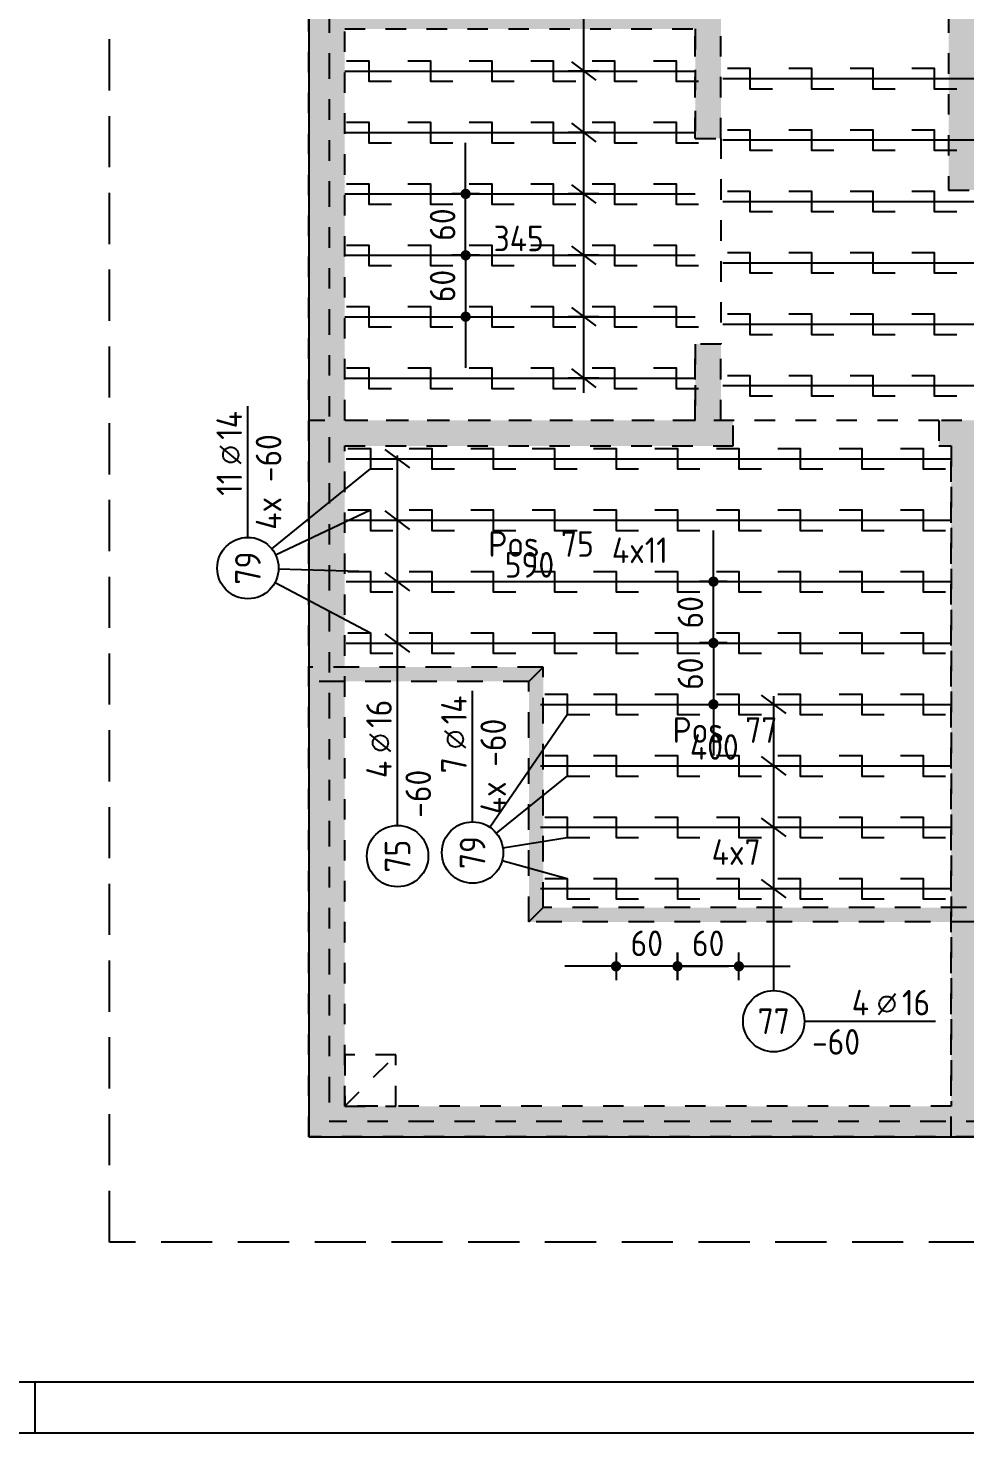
# Model space of a CAD drawing. Extents: x -59 to 99, y -34 to 56.
# Drawn here: x 49.92 to 54.49, y 0 to 6.86 of the extents above; entities that cross this region are included whole.
import ezdxf
from ezdxf.enums import TextEntityAlignment as Align

# ---------------------------------------------------------------- set-up
doc = ezdxf.new("R2010")
doc.units = 0
doc.header["$LTSCALE"] = 0.5
for name, pattern in [('AUSGEZOGEN', [1000.01, 1000, 0.01]), ('DIVIDE2', [0.625, 0.25, -0.125, 0, -0.125, 0, -0.125]), ('DOT', [0.175, 0.05, -0.125]), ('HIDDEN2', [0.187, 0.125, -0.062]), ('PUNKT', [0.175, 0.05, -0.125]), ('STRICHLINIE', [0.75, 0.5, -0.25]), ('VERDECKT', [0.375, 0.25, -0.125])]:
    doc.linetypes.add(name, pattern=pattern)
for name, color, linetype in [('AFB', 7, 'Continuous'), ('BETON', 7, 'Continuous'), ('DETAIL', 7, 'Continuous'), ('DRUEBER', 7, 'Continuous'), ('grau_dunkel', 7, 'Continuous'), ('grau_hell', 7, 'Continuous'), ('MASSE', 7, 'Continuous'), ('RAHMEN', 7, 'Continuous'), ('RND', 7, 'Continuous'), ('SCHRAFF', 7, 'Continuous'), ('VERDECKT', 7, 'Continuous'), ('Versprung oberseitig', 7, 'Continuous')]:
    doc.layers.add(name, color=color, linetype=linetype)
doc.layers.add('NOPLOT', color=7, linetype='Continuous', plot=False)
doc.styles.add('txt', font='isocp.shx')
doc.dimstyles.new('DOT_I', dxfattribs={"dimscale": 0.5, "dimtxt": 0.25, "dimasz": 0.25, "dimexe": 0.1, "dimexo": 0.3, "dimgap": 0.1, "dimtad": 1, "dimdec": 3, "dimzin": 3, "dimtxsty": 'txt', "dimblk": 'DOT', "dimblk1": 'DOT', "dimblk2": 'DOT', "dimsah": 1, "dimcen": 0.1, "dimse1": 1, "dimse2": 1, "dimazin": 0, "dimtfac": 1, "dimtdec": 4, "dimtix": 1, "dimtmove": 2, "dimatfit": 3, "dimfxl": 0, "dimtvp": 1, "dimtolj": 1, "dimtzin": 0, "dimarcsym": 0})

# ---------------------------------------------------------------- blocks, each defined once
blk = doc.blocks.new('lei_gre')
at = {"layer": 'RND', "color": 7, "linetype": 'Continuous'}
for p, q in [((0, 0.15), (0, -0.15)), ((-0.09, -0.12), (0.09, 0.12))]:
    blk.add_line(p, q, dxfattribs=at)
blk = doc.blocks.new('RND_LEI')
at = {"layer": 'RND', "color": 7, "linetype": 'Continuous'}
blk.add_line((1.022, 0.066), (1.19, 0.27), dxfattribs=at)
for centre, radius in [((0, 0), 0.3), ((1.106, 0.168), 0.075)]:
    blk.add_circle(centre, radius, dxfattribs=at)
at = {"layer": 'RND', "color": 7, "linetype": 'Continuous', "style": 'txt'}
blk.add_attdef('ANZ', text='', height=0.25, dxfattribs=at).set_placement((0.931, 0.057), align=Align.RIGHT)
for tag, p in [('DUM', (1.253, 0.057)), ('ABSTD', (1.674, 0.057)), ('POSTXT', (0.374, -0.327))]:
    blk.add_attdef(tag, p, '', height=0.25, dxfattribs=at)
blk.add_attdef('POSL', text='', height=0.25, dxfattribs=at).set_placement((0, 0), align=Align.MIDDLE)
blk = doc.blocks.new('DOT')
at = {"layer": 'MASSE', "color": 7, "linetype": 'Continuous'}
for p, q in [((0, 0), (-1, 0)), ((0, 0.54), (0, -0.54))]:
    blk.add_line(p, q, dxfattribs=at)
at = {"layer": 'MASSE', "color": 7, "linetype": 'Continuous', "const_width": 0.2}
blk.add_lwpolyline([(-0.1, 0, 1), (0.1, 0, 1)], format="xyb", close=True, dxfattribs=at)
blk = doc.blocks.new('*D94')
at = {"layer": 'Defpoints', "color": 0, "linetype": 'AUSGEZOGEN', "transparency": 16777216}
for p in [(52.0523, 6.0524), (52.0523, 6.0524), (52.0523, 5.7524)]:
    blk.add_point(p, dxfattribs=at)
at = {"layer": 'MASSE', "color": 0, "linetype": 'AUSGEZOGEN', "lineweight": -2, "transparency": 16777216}
for p, q in [((52.0523, 6.1774), (52.0523, 6.3024)), ((52.0523, 5.7524), (52.0523, 6.0524)), ((52.0523, 5.6274), (52.0523, 5.5024))]:
    blk.add_line(p, q, dxfattribs=at)
at = {"layer": 'MASSE', "color": 0, "linetype": 'AUSGEZOGEN', "lineweight": -2, "transparency": 16777216, "xscale": 0.125, "yscale": 0.125, "zscale": 0.125}
for p, rotation in [((52.0523, 6.0524), 270), ((52.0523, 5.7524), 90)]:
    blk.add_blockref('DOT', p, dxfattribs=dict(at, rotation=rotation))
at = {"layer": 'MASSE', "color": 0, "linetype": 'AUSGEZOGEN', "transparency": 16777216, "insert": (51.9398, 5.9024), "char_height": 0.125, "attachment_point": 5, "rotation": 90, "style": 'txt'}
blk.add_mtext('\\A1;60', dxfattribs=at)
blk = doc.blocks.new('*D95')
at = {"layer": 'Defpoints', "color": 0, "linetype": 'AUSGEZOGEN', "transparency": 16777216}
for p in [(52.0523, 5.7524), (52.0523, 5.4524), (52.0523, 5.4524)]:
    blk.add_point(p, dxfattribs=at)
at = {"layer": 'MASSE', "color": 0, "linetype": 'AUSGEZOGEN', "lineweight": -2, "transparency": 16777216}
for p, q in [((52.0523, 5.8774), (52.0523, 6.0024)), ((52.0523, 5.7524), (52.0523, 5.4524)), ((52.0523, 5.3274), (52.0523, 5.2024))]:
    blk.add_line(p, q, dxfattribs=at)
at = {"layer": 'MASSE', "color": 0, "linetype": 'AUSGEZOGEN', "lineweight": -2, "transparency": 16777216, "xscale": 0.125, "yscale": 0.125, "zscale": 0.125}
for p, rotation in [((52.0523, 5.7524), 270), ((52.0523, 5.4524), 90)]:
    blk.add_blockref('DOT', p, dxfattribs=dict(at, rotation=rotation))
at = {"layer": 'MASSE', "color": 0, "linetype": 'AUSGEZOGEN', "transparency": 16777216, "insert": (51.9398, 5.6024), "char_height": 0.125, "attachment_point": 5, "rotation": 90, "style": 'txt'}
blk.add_mtext('\\A1;60', dxfattribs=at)
blk = doc.blocks.new('*D98')
at = {"layer": 'Defpoints', "color": 0, "linetype": 'AUSGEZOGEN', "transparency": 16777216}
for p in [(53.2628, 4.1586), (53.2628, 4.1586), (53.2628, 3.8586)]:
    blk.add_point(p, dxfattribs=at)
at = {"layer": 'MASSE', "color": 0, "linetype": 'AUSGEZOGEN', "lineweight": -2, "transparency": 16777216}
for p, q in [((53.2628, 4.2836), (53.2628, 4.4086)), ((53.2628, 3.8586), (53.2628, 4.1586)), ((53.2628, 3.7336), (53.2628, 3.6086))]:
    blk.add_line(p, q, dxfattribs=at)
at = {"layer": 'MASSE', "color": 0, "linetype": 'AUSGEZOGEN', "lineweight": -2, "transparency": 16777216, "xscale": 0.125, "yscale": 0.125, "zscale": 0.125}
for p, rotation in [((53.2628, 4.1586), 270), ((53.2628, 3.8586), 90)]:
    blk.add_blockref('DOT', p, dxfattribs=dict(at, rotation=rotation))
at = {"layer": 'MASSE', "color": 0, "linetype": 'AUSGEZOGEN', "transparency": 16777216, "insert": (53.1503, 4.0086), "char_height": 0.125, "attachment_point": 5, "rotation": 90, "style": 'txt'}
blk.add_mtext('\\A1;60', dxfattribs=at)
blk = doc.blocks.new('*D99')
at = {"layer": 'Defpoints', "color": 0, "linetype": 'AUSGEZOGEN', "transparency": 16777216}
for p in [(53.2628, 3.8586), (53.2628, 3.5586), (53.2628, 3.5586)]:
    blk.add_point(p, dxfattribs=at)
at = {"layer": 'MASSE', "color": 0, "linetype": 'AUSGEZOGEN', "lineweight": -2, "transparency": 16777216}
for p, q in [((53.2628, 3.9836), (53.2628, 4.1086)), ((53.2628, 3.8586), (53.2628, 3.5586)), ((53.2628, 3.4336), (53.2628, 3.3086))]:
    blk.add_line(p, q, dxfattribs=at)
at = {"layer": 'MASSE', "color": 0, "linetype": 'AUSGEZOGEN', "lineweight": -2, "transparency": 16777216, "xscale": 0.125, "yscale": 0.125, "zscale": 0.125}
for p, rotation in [((53.2628, 3.8586), 270), ((53.2628, 3.5586), 90)]:
    blk.add_blockref('DOT', p, dxfattribs=dict(at, rotation=rotation))
at = {"layer": 'MASSE', "color": 0, "linetype": 'AUSGEZOGEN', "transparency": 16777216, "insert": (53.1503, 3.7086), "char_height": 0.125, "attachment_point": 5, "rotation": 90, "style": 'txt'}
blk.add_mtext('\\A1;60', dxfattribs=at)
blk = doc.blocks.new('*D102')
at = {"layer": 'Defpoints', "color": 0, "linetype": 'AUSGEZOGEN', "transparency": 16777216}
for p in [(52.7872, 2.2792), (52.7872, 2.2792), (53.0872, 2.2792)]:
    blk.add_point(p, dxfattribs=at)
at = {"layer": 'MASSE', "color": 0, "linetype": 'AUSGEZOGEN', "lineweight": -2, "transparency": 16777216}
for p, q in [((52.6622, 2.2792), (52.5372, 2.2792)), ((53.0872, 2.2792), (52.7872, 2.2792)), ((53.2122, 2.2792), (53.3372, 2.2792))]:
    blk.add_line(p, q, dxfattribs=at)
at = {"layer": 'MASSE', "color": 0, "linetype": 'AUSGEZOGEN', "lineweight": -2, "transparency": 16777216, "xscale": 0.125, "yscale": 0.125, "zscale": 0.125}
blk.add_blockref('DOT', (52.7872, 2.2792), dxfattribs=at)
at = {"layer": 'MASSE', "color": 0, "linetype": 'AUSGEZOGEN', "lineweight": -2, "transparency": 16777216, "xscale": 0.125, "yscale": 0.125, "zscale": 0.125, "rotation": 180}
blk.add_blockref('DOT', (53.0872, 2.2792), dxfattribs=at)
at = {"layer": 'MASSE', "color": 0, "linetype": 'AUSGEZOGEN', "transparency": 16777216, "insert": (52.9372, 2.3917), "char_height": 0.125, "attachment_point": 5, "style": 'txt'}
blk.add_mtext('\\A1;60', dxfattribs=at)
blk = doc.blocks.new('*D103')
at = {"layer": 'Defpoints', "color": 0, "linetype": 'AUSGEZOGEN', "transparency": 16777216}
for p in [(53.0872, 2.2792), (53.0872, 2.2792), (53.3872, 2.2792)]:
    blk.add_point(p, dxfattribs=at)
at = {"layer": 'MASSE', "color": 0, "linetype": 'AUSGEZOGEN', "lineweight": -2, "transparency": 16777216}
for p, q in [((52.9622, 2.2792), (52.8372, 2.2792)), ((53.3872, 2.2792), (53.0872, 2.2792)), ((53.5122, 2.2792), (53.6372, 2.2792))]:
    blk.add_line(p, q, dxfattribs=at)
at = {"layer": 'MASSE', "color": 0, "linetype": 'AUSGEZOGEN', "lineweight": -2, "transparency": 16777216, "xscale": 0.125, "yscale": 0.125, "zscale": 0.125}
blk.add_blockref('DOT', (53.0872, 2.2792), dxfattribs=at)
at = {"layer": 'MASSE', "color": 0, "linetype": 'AUSGEZOGEN', "lineweight": -2, "transparency": 16777216, "xscale": 0.125, "yscale": 0.125, "zscale": 0.125, "rotation": 180}
blk.add_blockref('DOT', (53.3872, 2.2792), dxfattribs=at)
at = {"layer": 'MASSE', "color": 0, "linetype": 'AUSGEZOGEN', "transparency": 16777216, "insert": (53.2372, 2.3917), "char_height": 0.125, "attachment_point": 5, "style": 'txt'}
blk.add_mtext('\\A1;60', dxfattribs=at)
blk = doc.blocks.new('A0-19-5')
at = {"layer": 'RAHMEN', "color": 5}
blk.add_line((2, 0.5), (137.4, 0.5), dxfattribs=at)
at = {"layer": 'RAHMEN', "color": 7}
blk.add_line((99.9, 0), (99.9, 0.5), dxfattribs=at)
at = {"layer": 'RAHMEN', "color": 7, "linetype": 'Continuous'}
blk.add_line((0, 0), (137.9, 0), dxfattribs=at)

msp = doc.modelspace()

# ---------------------------------------------------------------- hatches: boundary and pattern name
at = {"layer": 'grau_hell'}
h = msp.add_hatch(color=9, dxfattribs=at)
h.paths.add_polyline_path([(58.074, 6.57106), (57.874, 6.77106), (57.874, 2.56606), (57.944, 2.49606), (58.074, 2.62606)])
h.paths.add_polyline_path([(52.43149, 2.56606), (52.36149, 2.49606), (57.944, 2.49606), (57.874, 2.56606)])
h.paths.add_polyline_path([(52.36149, 2.49606), (52.43149, 2.56606), (52.43149, 3.74106), (52.36149, 3.67106)])
h.paths.add_polyline_path([(51.2865, 3.74106), (51.2865, 3.67106), (52.36149, 3.67106), (52.43149, 3.74106)])
h.paths.add_polyline_path([(58.14759, 6.57106), (58.14759, 6.77106), (57.874, 6.77106), (58.074, 6.57106)])
h.paths.add_polyline_path([(58.14759, 2.49606), (58.14759, 2.62606), (58.074, 2.62606), (57.944, 2.49606)])
at = {"layer": 'SCHRAFF', "linetype": 'AUSGEZOGEN'}
h = msp.add_hatch(dxfattribs=at)
h.set_pattern_fill('DOTS', scale=0.025, double=1)
h.set_pattern_definition([(0, (48.13884, -6.94613), (0.01984375, 0.0396875), [0, -0.0396875])])
h.paths.add_polyline_path([(53.299, 11.73956), (53.174, 11.73956), (53.174, 9.35857), (53.299, 9.35857)])
h.paths.add_polyline_path([(58.14759, 1.44607), (58.14759, 1.59607), (57.674, 1.59607), (57.674, 4.82107), (57.7915, 4.82107), (57.7915, 4.94607), (57.4815, 4.94607), (57.4815, 4.82107), (57.549, 4.82107), (57.549, 1.59607), (54.549, 1.59607), (54.549, 4.82107), (56.4765, 4.82107), (56.4765, 4.94607), (54.364, 4.94607), (54.364, 4.82107), (54.424, 4.82107), (54.424, 1.59607), (51.4615, 1.59607), (51.4615, 4.82107), (53.359, 4.82107), (53.359, 4.94607), (53.299, 4.94607), (53.299, 5.31857), (53.174, 5.31857), (53.174, 4.94607), (51.4615, 4.94607), (51.4615, 6.85857), (53.174, 6.85857), (53.174, 6.32357), (53.299, 6.32357), (53.299, 7.74107), (53.174, 7.74107), (53.174, 6.98357), (51.4615, 6.98357), (51.4615, 8.40857), (53.174, 8.40857), (53.174, 8.30857), (53.299, 8.30857), (53.299, 8.60857), (53.174, 8.60857), (53.174, 8.53357), (51.4615, 8.53357), (51.4615, 11.73956), (51.3115, 11.73956), (51.3115, 8.53357), (51.2865, 8.53357), (51.2865, 1.44607)])
h = msp.add_hatch(dxfattribs=at)
h.set_pattern_fill('DOTS', scale=0.025, double=1)
h.set_pattern_definition([(0, (21.96101, 17.17258), (0.01984375, 0.0396875), [0, -0.0396875])])
h.paths.add_polyline_path([(54.5615, 11.24357), (54.4115, 11.24357), (54.4115, 6.07107), (54.9365, 6.07107), (54.9365, 6.19607), (54.5615, 6.19607)])
h.paths.add_polyline_path([(54.4115, 11.24357), (54.5615, 11.24357), (54.5615, 11.62107), (54.4115, 11.62107)])
h.paths.add_polyline_path([(54.4115, 11.73956), (54.4115, 11.62107), (54.5615, 11.62107), (54.5615, 11.73956)])

# ---------------------------------------------------------------- linework, layer by layer
at = {"layer": 'AFB', "color": 1, "linetype": 'DIVIDE2'}
for p in [(51.3865, 11.73956), (58.14759, 1.52107)]:
    msp.add_line(p, (51.3865, 1.52107), dxfattribs=at)
at = {"layer": 'BETON', "color": 6, "linetype": 'AUSGEZOGEN'}
for p, q in [((51.2865, 8.53357), (51.2865, 1.44607)), ((51.2865, 1.44607), (58.14759, 1.44607))]:
    msp.add_line(p, q, dxfattribs=at)
at = {"layer": 'BETON', "color": 7, "linetype": 'DOT'}
msp.add_lwpolyline([(51.7115, 1.84607), (51.4615, 1.84607), (51.4615, 1.59607), (51.7115, 1.59607)], close=True, dxfattribs=at)
at = {"layer": 'DETAIL', "color": 102, "linetype": 'STRICHLINIE'}
msp.add_lwpolyline([(50.31265, 0.93245), (50.31265, 13.43252), (59.06502, 13.43252), (59.06502, 0.93245)], close=True, dxfattribs=at)
at = {"layer": 'DRUEBER', "color": 7, "linetype": 'PUNKT', "lineweight": -2}
for p, q in [((53.299, 6.32357), (53.299, 7.74107)), ((51.4615, 6.85857), (53.174, 6.85857)), ((51.4615, 4.94607), (51.4615, 6.85857)), ((53.174, 6.85857), (53.174, 6.32357)), ((53.174, 6.32357), (53.299, 6.32357)), ((53.174, 5.31857), (53.174, 4.94607)), ((53.299, 5.31857), (53.174, 5.31857)), ((53.299, 4.94607), (53.299, 5.31857)), ((53.174, 4.94607), (51.4615, 4.94607)), ((53.359, 4.94607), (53.299, 4.94607)), ((53.359, 4.82107), (53.359, 4.94607)), ((54.364, 4.94607), (54.364, 4.82107)), ((56.4765, 4.94607), (54.364, 4.94607)), ((51.4615, 4.82107), (53.359, 4.82107)), ((51.4615, 1.59607), (51.4615, 4.82107)), ((54.364, 4.82107), (54.424, 4.82107)), ((54.424, 4.82107), (54.424, 1.59607)), ((54.424, 1.59607), (51.4615, 1.59607))]:
    msp.add_line(p, q, dxfattribs=at)
for points in [[(58.14759, 1.44607), (51.2865, 1.44607), (51.2865, 8.53357), (51.3115, 8.53357), (51.3115, 11.73956)], [(54.4115, 11.73956), (54.4115, 6.07107), (54.9365, 6.07107), (54.9365, 6.19607), (54.5615, 6.19607), (54.5615, 11.73956)]]:
    msp.add_lwpolyline(points, dxfattribs=at)
at = {"layer": 'grau_dunkel', "color": 7, "linetype": 'DOT'}
msp.add_line((51.4615, 1.59607), (51.7115, 1.84607), dxfattribs=at)
at = {"layer": 'RND', "color": 102, "linetype": 'AUSGEZOGEN'}
for p, q in [((52.62884, 11.82766), (52.62884, 5.08129)), ((51.72005, 2.96764), (51.72005, 4.775)), ((51.10535, 4.319), (51.5872, 4.70856)), ((51.12423, 4.28898), (51.5872, 4.50856)), ((51.13865, 4.22065), (51.5872, 4.20856)), ((51.12133, 4.15464), (51.5872, 3.90856)), ((53.55744, 2.16101), (53.55744, 3.59806)), ((52.17109, 2.95852), (52.54891, 3.50856)), ((52.20286, 2.92912), (52.54891, 3.20856)), ((52.23429, 2.85847), (52.54891, 2.90856)), ((52.23086, 2.79538), (52.54891, 2.70856))]:
    msp.add_line(p, q, dxfattribs=at)
at = {"layer": 'RND', "color": 7, "linetype": 'AUSGEZOGEN'}
for p, q in [((50.9887, 4.3747), (50.9887, 5.0147)), ((51.72005, 2.96764), (51.72005, 3.60764)), ((52.08616, 2.98488), (52.08616, 3.62488)), ((53.70744, 2.01101), (54.34744, 2.01101))]:
    msp.add_line(p, q, dxfattribs=at)
at = {"layer": 'RND', "color": 1, "linetype": 'AUSGEZOGEN'}
for points in [[(51.47024, 6.70237), (51.58024, 6.70237), (51.58024, 6.60237), (51.69024, 6.60237)], [(51.77024, 6.70237), (51.88024, 6.70237), (51.88024, 6.60237), (51.99024, 6.60237)], [(52.07024, 6.70237), (52.18024, 6.70237), (52.18024, 6.60237), (52.29024, 6.60237)], [(52.37024, 6.70237), (52.48024, 6.70237), (52.48024, 6.60237), (52.59024, 6.60237)], [(52.67024, 6.70237), (52.78024, 6.70237), (52.78024, 6.60237), (52.89024, 6.60237)], [(52.97024, 6.70237), (53.08024, 6.70237), (53.08024, 6.60237), (53.19024, 6.60237)], [(53.33124, 6.66606), (53.44124, 6.66606), (53.44124, 6.56606), (53.55124, 6.56606)], [(53.63124, 6.66606), (53.74124, 6.66606), (53.74124, 6.56606), (53.85124, 6.56606)], [(53.93124, 6.66606), (54.04124, 6.66606), (54.04124, 6.56606), (54.15124, 6.56606)], [(54.23124, 6.66606), (54.34124, 6.66606), (54.34124, 6.56606), (54.45124, 6.56606)], [(51.4615, 6.65237), (53.174, 6.65237)], [(53.30856, 6.61606), (57.80856, 6.61606)], [(51.47024, 6.40237), (51.58024, 6.40237), (51.58024, 6.30237), (51.69024, 6.30237)], [(51.77024, 6.40237), (51.88024, 6.40237), (51.88024, 6.30237), (51.99024, 6.30237)], [(52.07024, 6.40237), (52.18024, 6.40237), (52.18024, 6.30237), (52.29024, 6.30237)], [(52.37024, 6.40237), (52.48024, 6.40237), (52.48024, 6.30237), (52.59024, 6.30237)], [(52.67024, 6.40237), (52.78024, 6.40237), (52.78024, 6.30237), (52.89024, 6.30237)], [(52.97024, 6.40237), (53.08024, 6.40237), (53.08024, 6.30237), (53.19024, 6.30237)], [(51.4615, 6.35237), (53.174, 6.35237)], [(53.30856, 6.31606), (57.80856, 6.31606)], [(53.33124, 6.36606), (53.44124, 6.36606), (53.44124, 6.26606), (53.55124, 6.26606)], [(53.63124, 6.36606), (53.74124, 6.36606), (53.74124, 6.26606), (53.85124, 6.26606)], [(53.93124, 6.36606), (54.04124, 6.36606), (54.04124, 6.26606), (54.15124, 6.26606)], [(54.23124, 6.36606), (54.34124, 6.36606), (54.34124, 6.26606), (54.45124, 6.26606)], [(51.4615, 6.05237), (53.174, 6.05237)], [(51.47024, 6.10237), (51.58024, 6.10237), (51.58024, 6.00237), (51.69024, 6.00237)], [(51.77024, 6.10237), (51.88024, 6.10237), (51.88024, 6.00237), (51.99024, 6.00237)], [(52.07024, 6.10237), (52.18024, 6.10237), (52.18024, 6.00237), (52.29024, 6.00237)], [(52.37024, 6.10237), (52.48024, 6.10237), (52.48024, 6.00237), (52.59024, 6.00237)], [(52.67024, 6.10237), (52.78024, 6.10237), (52.78024, 6.00237), (52.89024, 6.00237)], [(52.97024, 6.10237), (53.08024, 6.10237), (53.08024, 6.00237), (53.19024, 6.00237)], [(53.33124, 6.06606), (53.44124, 6.06606), (53.44124, 5.96606), (53.55124, 5.96606)], [(53.63124, 6.06606), (53.74124, 6.06606), (53.74124, 5.96606), (53.85124, 5.96606)], [(53.93124, 6.06606), (54.04124, 6.06606), (54.04124, 5.96606), (54.15124, 5.96606)], [(54.23124, 6.06606), (54.34124, 6.06606), (54.34124, 5.96606), (54.45124, 5.96606)], [(53.30856, 6.01606), (57.80856, 6.01606)], [(51.47024, 5.80237), (51.58024, 5.80237), (51.58024, 5.70237), (51.69024, 5.70237)], [(51.77024, 5.80237), (51.88024, 5.80237), (51.88024, 5.70237), (51.99024, 5.70237)], [(52.07024, 5.80237), (52.18024, 5.80237), (52.18024, 5.70237), (52.29024, 5.70237)], [(52.37024, 5.80237), (52.48024, 5.80237), (52.48024, 5.70237), (52.59024, 5.70237)], [(52.67024, 5.80237), (52.78024, 5.80237), (52.78024, 5.70237), (52.89024, 5.70237)], [(52.97024, 5.80237), (53.08024, 5.80237), (53.08024, 5.70237), (53.19024, 5.70237)], [(53.33124, 5.76606), (53.44124, 5.76606), (53.44124, 5.66606), (53.55124, 5.66606)], [(53.63124, 5.76606), (53.74124, 5.76606), (53.74124, 5.66606), (53.85124, 5.66606)], [(53.93124, 5.76606), (54.04124, 5.76606), (54.04124, 5.66606), (54.15124, 5.66606)], [(54.23124, 5.76606), (54.34124, 5.76606), (54.34124, 5.66606), (54.45124, 5.66606)], [(51.4615, 5.75237), (53.174, 5.75237)], [(53.30856, 5.71606), (57.80856, 5.71606)], [(51.47024, 5.50237), (51.58024, 5.50237), (51.58024, 5.40237), (51.69024, 5.40237)], [(51.77024, 5.50237), (51.88024, 5.50237), (51.88024, 5.40237), (51.99024, 5.40237)], [(52.07024, 5.50237), (52.18024, 5.50237), (52.18024, 5.40237), (52.29024, 5.40237)], [(52.37024, 5.50237), (52.48024, 5.50237), (52.48024, 5.40237), (52.59024, 5.40237)], [(52.67024, 5.50237), (52.78024, 5.50237), (52.78024, 5.40237), (52.89024, 5.40237)], [(52.97024, 5.50237), (53.08024, 5.50237), (53.08024, 5.40237), (53.19024, 5.40237)], [(51.4615, 5.45237), (53.174, 5.45237)], [(53.33124, 5.46606), (53.44124, 5.46606), (53.44124, 5.36606), (53.55124, 5.36606)], [(53.63124, 5.46606), (53.74124, 5.46606), (53.74124, 5.36606), (53.85124, 5.36606)], [(53.93124, 5.46606), (54.04124, 5.46606), (54.04124, 5.36606), (54.15124, 5.36606)], [(54.23124, 5.46606), (54.34124, 5.46606), (54.34124, 5.36606), (54.45124, 5.36606)], [(53.30856, 5.41606), (57.80856, 5.41606)], [(51.4615, 5.15237), (53.174, 5.15237)], [(51.47024, 5.20237), (51.58024, 5.20237), (51.58024, 5.10237), (51.69024, 5.10237)], [(51.77024, 5.20237), (51.88024, 5.20237), (51.88024, 5.10237), (51.99024, 5.10237)], [(52.07024, 5.20237), (52.18024, 5.20237), (52.18024, 5.10237), (52.29024, 5.10237)], [(52.37024, 5.20237), (52.48024, 5.20237), (52.48024, 5.10237), (52.59024, 5.10237)], [(52.67024, 5.20237), (52.78024, 5.20237), (52.78024, 5.10237), (52.89024, 5.10237)], [(52.97024, 5.20237), (53.08024, 5.20237), (53.08024, 5.10237), (53.19024, 5.10237)], [(53.33124, 5.16606), (53.44124, 5.16606), (53.44124, 5.06606), (53.55124, 5.06606)], [(53.63124, 5.16606), (53.74124, 5.16606), (53.74124, 5.06606), (53.85124, 5.06606)], [(53.93124, 5.16606), (54.04124, 5.16606), (54.04124, 5.06606), (54.15124, 5.06606)], [(54.23124, 5.16606), (54.34124, 5.16606), (54.34124, 5.06606), (54.45124, 5.06606)], [(53.30856, 5.11606), (57.80856, 5.11606)], [(51.4772, 4.80856), (51.5872, 4.80856), (51.5872, 4.70856), (51.6972, 4.70856)], [(51.7772, 4.80856), (51.8872, 4.80856), (51.8872, 4.70856), (51.9972, 4.70856)], [(52.0772, 4.80856), (52.1872, 4.80856), (52.1872, 4.70856), (52.2972, 4.70856)], [(52.3772, 4.80856), (52.4872, 4.80856), (52.4872, 4.70856), (52.5972, 4.70856)], [(52.6772, 4.80856), (52.7872, 4.80856), (52.7872, 4.70856), (52.8972, 4.70856)], [(52.9772, 4.80856), (53.0872, 4.80856), (53.0872, 4.70856), (53.1972, 4.70856)], [(53.2772, 4.80856), (53.3872, 4.80856), (53.3872, 4.70856), (53.4972, 4.70856)], [(53.5772, 4.80856), (53.6872, 4.80856), (53.6872, 4.70856), (53.7972, 4.70856)], [(53.8772, 4.80856), (53.9872, 4.80856), (53.9872, 4.70856), (54.0972, 4.70856)], [(54.1772, 4.80856), (54.2872, 4.80856), (54.2872, 4.70856), (54.3972, 4.70856)], [(51.46845, 4.75856), (54.41845, 4.75856)], [(51.4772, 4.50856), (51.5872, 4.50856), (51.5872, 4.40856), (51.6972, 4.40856)], [(51.7772, 4.50856), (51.8872, 4.50856), (51.8872, 4.40856), (51.9972, 4.40856)], [(52.0772, 4.50856), (52.1872, 4.50856), (52.1872, 4.40856), (52.2972, 4.40856)], [(52.3772, 4.50856), (52.4872, 4.50856), (52.4872, 4.40856), (52.5972, 4.40856)], [(52.6772, 4.50856), (52.7872, 4.50856), (52.7872, 4.40856), (52.8972, 4.40856)], [(52.9772, 4.50856), (53.0872, 4.50856), (53.0872, 4.40856), (53.1972, 4.40856)], [(53.2772, 4.50856), (53.3872, 4.50856), (53.3872, 4.40856), (53.4972, 4.40856)], [(53.5772, 4.50856), (53.6872, 4.50856), (53.6872, 4.40856), (53.7972, 4.40856)], [(53.8772, 4.50856), (53.9872, 4.50856), (53.9872, 4.40856), (54.0972, 4.40856)], [(54.1772, 4.50856), (54.2872, 4.50856), (54.2872, 4.40856), (54.3972, 4.40856)], [(51.46845, 4.45856), (54.41845, 4.45856)], [(51.4772, 4.20856), (51.5872, 4.20856), (51.5872, 4.10856), (51.6972, 4.10856)], [(51.7772, 4.20856), (51.8872, 4.20856), (51.8872, 4.10856), (51.9972, 4.10856)], [(52.0772, 4.20856), (52.1872, 4.20856), (52.1872, 4.10856), (52.2972, 4.10856)], [(52.3772, 4.20856), (52.4872, 4.20856), (52.4872, 4.10856), (52.5972, 4.10856)], [(52.6772, 4.20856), (52.7872, 4.20856), (52.7872, 4.10856), (52.8972, 4.10856)], [(52.9772, 4.20856), (53.0872, 4.20856), (53.0872, 4.10856), (53.1972, 4.10856)], [(53.2772, 4.20856), (53.3872, 4.20856), (53.3872, 4.10856), (53.4972, 4.10856)], [(53.5772, 4.20856), (53.6872, 4.20856), (53.6872, 4.10856), (53.7972, 4.10856)], [(53.8772, 4.20856), (53.9872, 4.20856), (53.9872, 4.10856), (54.0972, 4.10856)], [(54.1772, 4.20856), (54.2872, 4.20856), (54.2872, 4.10856), (54.3972, 4.10856)], [(51.46845, 4.15856), (54.41845, 4.15856)], [(51.46845, 3.85856), (54.41845, 3.85856)], [(51.4772, 3.90856), (51.5872, 3.90856), (51.5872, 3.80856), (51.6972, 3.80856)], [(51.7772, 3.90856), (51.8872, 3.90856), (51.8872, 3.80856), (51.9972, 3.80856)], [(52.0772, 3.90856), (52.1872, 3.90856), (52.1872, 3.80856), (52.2972, 3.80856)], [(52.3772, 3.90856), (52.4872, 3.90856), (52.4872, 3.80856), (52.5972, 3.80856)], [(52.6772, 3.90856), (52.7872, 3.90856), (52.7872, 3.80856), (52.8972, 3.80856)], [(52.9772, 3.90856), (53.0872, 3.90856), (53.0872, 3.80856), (53.1972, 3.80856)], [(53.2772, 3.90856), (53.3872, 3.90856), (53.3872, 3.80856), (53.4972, 3.80856)], [(53.5772, 3.90856), (53.6872, 3.90856), (53.6872, 3.80856), (53.7972, 3.80856)], [(53.8772, 3.90856), (53.9872, 3.90856), (53.9872, 3.80856), (54.0972, 3.80856)], [(54.1772, 3.90856), (54.2872, 3.90856), (54.2872, 3.80856), (54.3972, 3.80856)], [(52.43891, 3.60856), (52.54891, 3.60856), (52.54891, 3.50856), (52.65891, 3.50856)], [(52.6772, 3.60856), (52.7872, 3.60856), (52.7872, 3.50856), (52.8972, 3.50856)], [(52.9772, 3.60856), (53.0872, 3.60856), (53.0872, 3.50856), (53.1972, 3.50856)], [(53.2772, 3.60856), (53.3872, 3.60856), (53.3872, 3.50856), (53.4972, 3.50856)], [(53.5772, 3.60856), (53.6872, 3.60856), (53.6872, 3.50856), (53.7972, 3.50856)], [(53.8772, 3.60856), (53.9872, 3.60856), (53.9872, 3.50856), (54.0972, 3.50856)], [(54.1772, 3.60856), (54.2872, 3.60856), (54.2872, 3.50856), (54.3972, 3.50856)], [(52.41845, 3.55856), (54.41845, 3.55856)], [(52.43891, 3.30856), (52.54891, 3.30856), (52.54891, 3.20856), (52.65891, 3.20856)], [(52.6772, 3.30856), (52.7872, 3.30856), (52.7872, 3.20856), (52.8972, 3.20856)], [(52.9772, 3.30856), (53.0872, 3.30856), (53.0872, 3.20856), (53.1972, 3.20856)], [(53.2772, 3.30856), (53.3872, 3.30856), (53.3872, 3.20856), (53.4972, 3.20856)], [(53.5772, 3.30856), (53.6872, 3.30856), (53.6872, 3.20856), (53.7972, 3.20856)], [(53.8772, 3.30856), (53.9872, 3.30856), (53.9872, 3.20856), (54.0972, 3.20856)], [(54.1772, 3.30856), (54.2872, 3.30856), (54.2872, 3.20856), (54.3972, 3.20856)], [(52.41845, 3.25856), (54.41845, 3.25856)], [(52.41845, 2.95856), (54.41845, 2.95856)], [(52.43891, 3.00856), (52.54891, 3.00856), (52.54891, 2.90856), (52.65891, 2.90856)], [(52.6772, 3.00856), (52.7872, 3.00856), (52.7872, 2.90856), (52.8972, 2.90856)], [(52.9772, 3.00856), (53.0872, 3.00856), (53.0872, 2.90856), (53.1972, 2.90856)], [(53.2772, 3.00856), (53.3872, 3.00856), (53.3872, 2.90856), (53.4972, 2.90856)], [(53.5772, 3.00856), (53.6872, 3.00856), (53.6872, 2.90856), (53.7972, 2.90856)], [(53.8772, 3.00856), (53.9872, 3.00856), (53.9872, 2.90856), (54.0972, 2.90856)], [(54.1772, 3.00856), (54.2872, 3.00856), (54.2872, 2.90856), (54.3972, 2.90856)], [(52.43891, 2.70856), (52.54891, 2.70856), (52.54891, 2.60856), (52.65891, 2.60856)], [(52.6772, 2.70856), (52.7872, 2.70856), (52.7872, 2.60856), (52.8972, 2.60856)], [(52.9772, 2.70856), (53.0872, 2.70856), (53.0872, 2.60856), (53.1972, 2.60856)], [(53.2772, 2.70856), (53.3872, 2.70856), (53.3872, 2.60856), (53.4972, 2.60856)], [(53.5772, 2.70856), (53.6872, 2.70856), (53.6872, 2.60856), (53.7972, 2.60856)], [(53.8772, 2.70856), (53.9872, 2.70856), (53.9872, 2.60856), (54.0972, 2.60856)], [(54.1772, 2.70856), (54.2872, 2.70856), (54.2872, 2.60856), (54.3972, 2.60856)], [(52.41845, 2.65856), (54.41845, 2.65856)]]:
    msp.add_lwpolyline(points, dxfattribs=at)
at = {"layer": 'VERDECKT', "color": 7, "linetype": 'VERDECKT'}
for p, q in [((52.43149, 3.74106), (51.2865, 3.74106)), ((52.36149, 3.67106), (52.43149, 3.74106)), ((52.43149, 2.56606), (52.43149, 3.74106)), ((52.36149, 3.67106), (51.2865, 3.67106)), ((52.36149, 2.49606), (52.36149, 3.67106)), ((52.36149, 2.49606), (52.43149, 2.56606)), ((57.874, 2.56606), (52.43149, 2.56606)), ((58.14759, 2.49606), (52.36149, 2.49606))]:
    msp.add_line(p, q, dxfattribs=at)
at = {"layer": 'Versprung oberseitig', "color": 1, "linetype": 'HIDDEN2'}
for p, q in [((53.174, 6.32357), (53.174, 7.74107)), ((53.174, 6.32357), (53.299, 6.32357)), ((53.299, 6.32357), (53.299, 5.31857)), ((53.299, 5.31857), (53.174, 5.31857)), ((53.174, 4.94607), (53.174, 5.31857)), ((54.364, 4.94607), (51.2865, 4.94607)), ((54.364, 4.94607), (54.364, 4.82107)), ((54.364, 4.82107), (54.424, 4.82107)), ((54.424, 1.44607), (54.424, 4.82107))]:
    msp.add_line(p, q, dxfattribs=at)

# ---------------------------------------------------------------- block references
at = {"layer": 'RAHMEN', "color": 1, "linetype": 'AUSGEZOGEN', "xscale": 0.5, "yscale": 0.5, "zscale": 0.5}
msp.add_blockref('A0-19-5', (0, 0), dxfattribs=at)
at = {"layer": 'RND', "color": 102, "linetype": 'AUSGEZOGEN', "xscale": 0.5, "yscale": 0.5, "zscale": 0.5}
for p, rotation in [((52.62884, 6.65237), 270), ((52.62884, 6.35237), 270), ((52.62884, 6.05237), 270), ((52.62884, 5.75237), 270), ((52.62884, 5.45237), 270), ((52.62884, 5.15237), 270), ((51.72005, 4.75856), 90), ((51.72005, 4.45856), 90), ((51.72005, 4.15856), 90), ((51.72005, 3.85856), 90), ((53.55744, 3.55856), 90), ((53.55744, 3.25856), 90), ((53.55744, 2.95856), 90), ((53.55744, 2.65856), 90)]:
    msp.add_blockref('lei_gre', p, dxfattribs=dict(at, rotation=rotation))
at = {"layer": 'RND', "color": 7, "linetype": 'AUSGEZOGEN', "xscale": 0.5, "yscale": 0.5, "zscale": 0.5, "rotation": 90}
for p, values in [((50.9887, 4.2247), {'POSL': '79', 'DUM': '14', 'ANZ': '11', 'POSTXT': '4x -60'}), ((51.72005, 2.81764), {'POSL': '75', 'DUM': '16', 'ANZ': '4', 'POSTXT': '-60'}), ((52.08616, 2.83488), {'POSL': '79', 'DUM': '14', 'ANZ': '7', 'POSTXT': '4x -60'})]:
    msp.add_blockref('RND_LEI', p, dxfattribs=at).add_auto_attribs(values)
at = {"layer": 'RND', "color": 7, "linetype": 'AUSGEZOGEN', "xscale": 0.5, "yscale": 0.5, "zscale": 0.5}
msp.add_blockref('RND_LEI', (53.55744, 2.01101), dxfattribs=at).add_auto_attribs({'POSL': '77', 'DUM': '16', 'ANZ': '4', 'POSTXT': '-60'})

# ---------------------------------------------------------------- texts
at = {"layer": 'NOPLOT', "color": 191, "linetype": 'Continuous', "style": 'txt'}
for s, p in [('345', (52.18887, 5.77252)), ('Pos. 75', (52.16337, 4.27968)), ('4x11', (52.76671, 4.24927)), ('590', (52.24362, 4.178)), ('Pos. 77', (53.06369, 3.37074)), ('400', (53.14799, 3.28824)), ('4x7', (53.25416, 2.77463))]:
    msp.add_text(s, height=0.125, dxfattribs=at).set_placement(p)

# ---------------------------------------------------------------- dimensions: what is measured, and where the dimension line sits
at = {"layer": 'MASSE', "color": 7, "linetype": 'AUSGEZOGEN'}
for base, p1, p2, picture, middle in [((52.05235, 6.05237), (52.05235, 5.75237), (52.05235, 6.05237), '*D94', (51.93985, 5.90237)), ((52.05235, 5.45237), (52.05235, 5.75237), (52.05235, 5.45237), '*D95', (51.93985, 5.60237)), ((53.26275, 4.15856), (53.26275, 3.85856), (53.26275, 4.15856), '*D98', (53.15025, 4.00856)), ((53.26275, 3.55856), (53.26275, 3.85856), (53.26275, 3.55856), '*D99', (53.15025, 3.70856))]:
    dim = msp.add_linear_dim(base=base, p1=p1, p2=p2, angle=90, dimstyle='DOT_I', override={"dimdec": 0, "dimlfac": 200}, dxfattribs=at)
    dim.commit()
    dim.dimension.update_dxf_attribs({"geometry": picture, "text_midpoint": middle})
for base, p1, p2, picture, middle in [((52.7872, 2.27918), (53.0872, 2.27918), (52.7872, 2.27918), '*D102', (52.9372, 2.39168)), ((53.0872, 2.27918), (53.3872, 2.27918), (53.0872, 2.27918), '*D103', (53.2372, 2.39168))]:
    dim = msp.add_linear_dim(base=base, p1=p1, p2=p2, dimstyle='DOT_I', override={"dimdec": 0, "dimlfac": 200}, dxfattribs=at)
    dim.commit()
    dim.dimension.update_dxf_attribs({"geometry": picture, "text_midpoint": middle})

doc.saveas('drawing.dxf')
